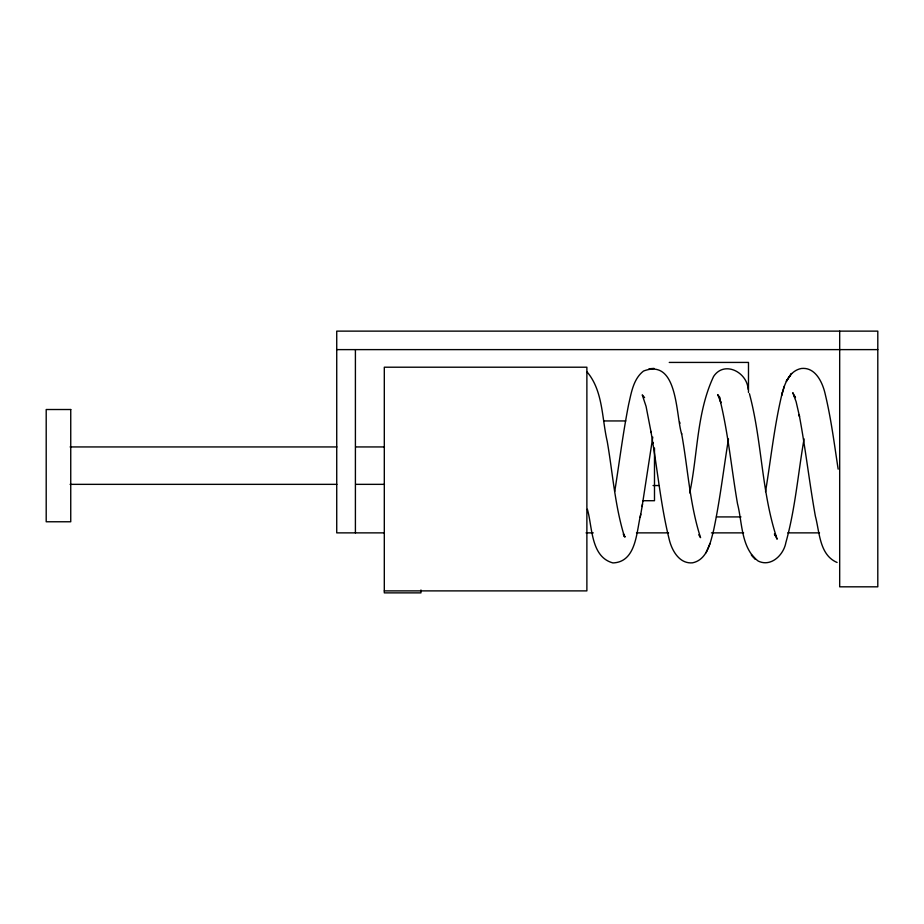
<?xml version="1.0" encoding="UTF-8"?>
<svg xmlns="http://www.w3.org/2000/svg" width="924" height="924" viewBox="0 0 924 924"><rect width="100%" height="100%" fill="white"/><g stroke="black" fill="none" stroke-linecap="round" stroke-linejoin="round"><path stroke-width="1.39" d="M689.708 492.931C697.851 454.365 696.604 412.52 713.617 376.426C724.381 360.256 747.25 372.268 748.117 389.304M765.534 491.66C770.812 459.528 774.197 427.038 781.669 395.299C784.337 384.476 788.923 370.882 801.362 368.491C815.649 366.886 822.787 382.94 825.317 394.56C831.173 419.115 834.337 444.213 838.16 469.149M614.737 491.429C619.38 462.404 622.961 433.183 628.655 404.331C631.369 392.608 633.379 378.932 643.508 371.055C678.204 357.75 675.71 415.315 681.681 434.107M652.771 437.098L642.099 506.525M804.065 438.865C798.07 473.446 795.298 508.731 785.862 542.619C783.668 554.908 771.032 567.382 758.188 561.053C740.944 548.036 742.422 522.799 737.502 503.742C731.438 468.63 728.262 432.94 719.634 398.313L720.939 402.691L717.705 394.617L719.981 397.597M728.47 438.958C723.55 469.323 720.015 499.942 713.663 530.064C710.498 542.376 707.287 559.725 692.573 562.82C679.209 564.079 671.644 550.161 669.091 538.9C661.261 507.218 658.038 474.624 652.725 442.469L652.852 443.254L650.946 431.381M587.375 509.274C592.538 527.061 590.609 556.872 612.912 562.924C636.682 562.081 636.417 531.092 640.771 514.171M640.24 517.313L642.503 504.158M782.478 392.515L781.669 395.299L784.384 386.082M706.063 552.795L709.99 543.555M654.065 368.41L649.041 368.768M336.729 349.618L877.8 349.618M669.253 362.427L748.486 362.427L748.486 392.469M604.192 420.94L625.756 420.94M70.109 446.939L336.879 446.939M355.624 446.939L384.453 446.939M70.109 484.349L336.879 484.349M355.624 484.349L384.453 484.349M653.049 485.539L658.812 485.539M643 500.716L654.492 500.716L654.492 448.013M716.458 516.92L740.99 516.92M384.338 532.871L336.729 532.871L336.729 331.127L877.8 331.127L877.8 586.821L839.685 586.821L839.685 331.127M586.047 532.871L593.254 532.871M636.486 532.871L668.583 532.871M711.422 532.871L743.612 532.871M787.802 532.871L819.507 532.871M384.303 590.886L586.879 590.886L586.879 367.209L384.303 367.209L384.303 592.873L420.951 592.873L420.951 589.997M837.086 562.473C819.357 555.001 819.611 531.97 815.361 516.135C809.343 482.397 805.509 448.302 799.144 414.622L799.503 416.447L796.118 401.697L792.78 392.688L795.472 397.586L793.924 395.657M644.582 397.597L642.249 394.871L646.061 406.341L651.143 432.617M774.497 534.361L775.975 535.851L774.428 533.922M587.214 372.106C603.141 391.014 601.824 418.318 607.207 441.302C612.727 473.065 614.887 505.682 624.439 536.601L623.434 533.853L625.051 537.063L623.434 534.442M698.763 534.777L700.565 537.653C689.616 503.95 687.93 468.041 681.554 433.321M774.97 534.984L777.153 539.2C761.341 492.307 762.184 441.441 749.422 393.67M679.717 422.118L679.914 423.354M355.405 349.618L355.405 532.871M789.512 376.438L786.289 381.323L791.533 373.458L789.512 376.438M70.744 409.517L46.2 409.517L46.2 521.771L70.744 521.771L70.744 409.517M753.499 557.149L751.339 554.897L755.543 559.297L753.499 557.149"/></g></svg>
